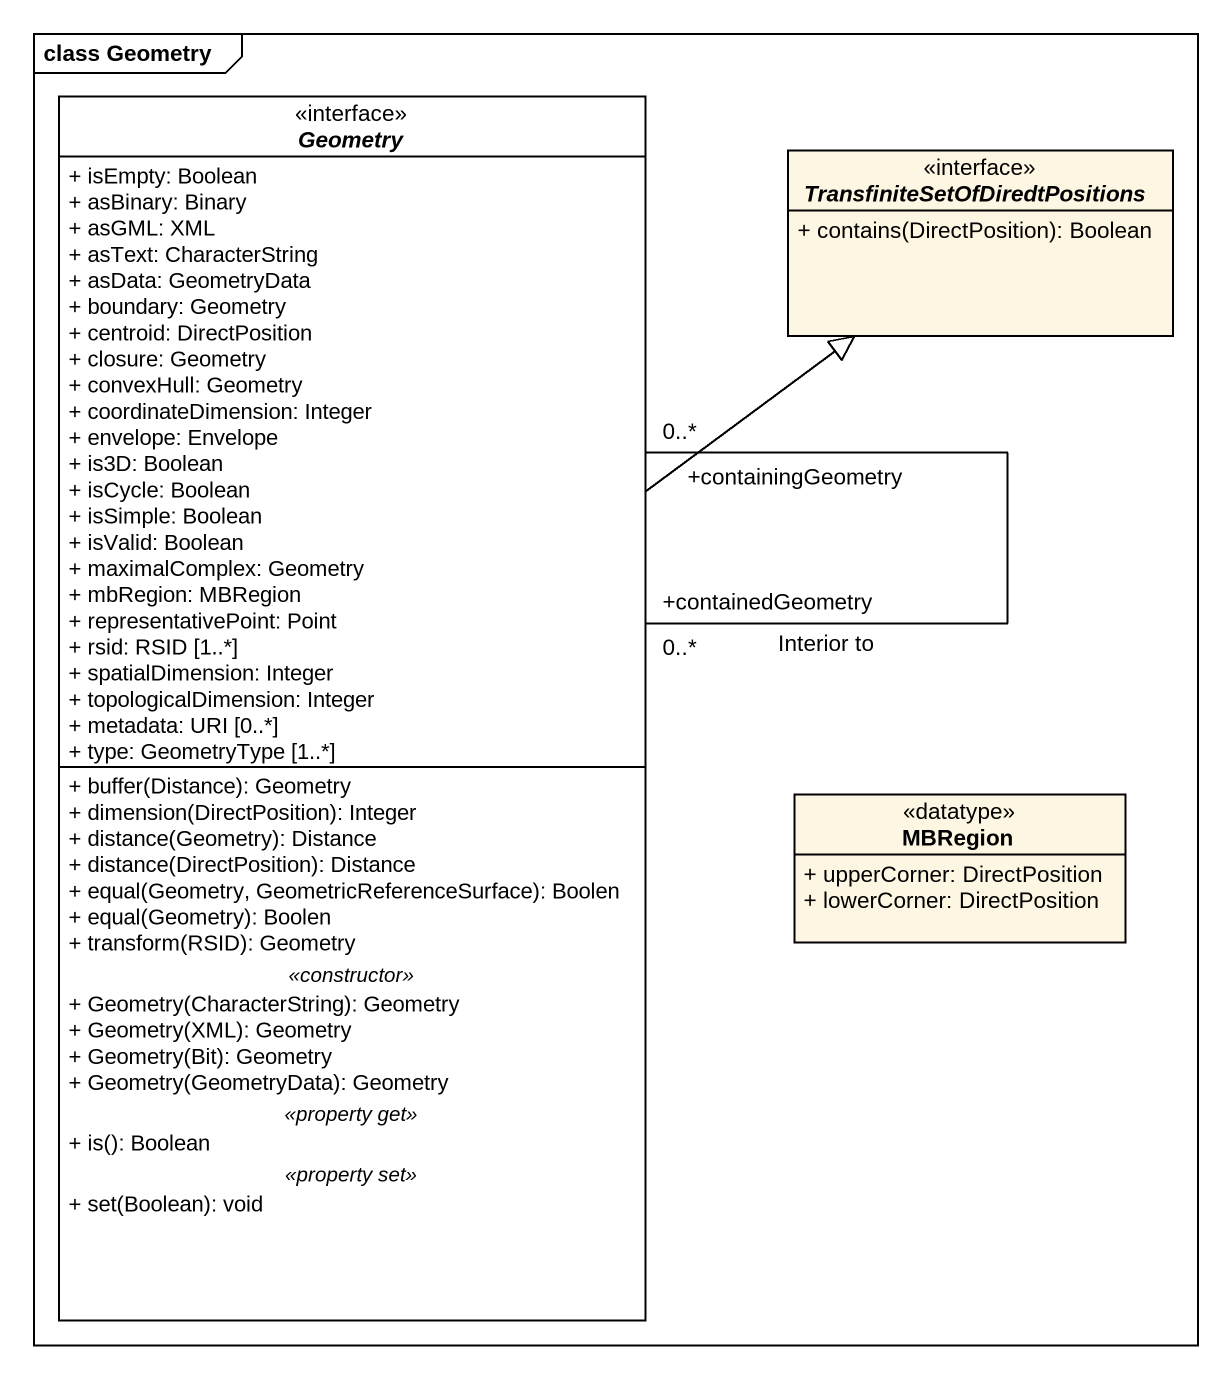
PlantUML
@startuml
mainframe class Geometry
hide circle
hide empty members
skinparam classAttributeIconSize 0
interface Geometry #FFFFFF {
  + isEmpty: Boolean
  + asBinary: Binary
  + asGML: XML
  + asText: CharacterString
  + asData: GeometryData
  + boundary: Geometry
  + centroid: DirectPosition
  + closure: Geometry
  + convexHull: Geometry
  + coordinateDimension: Integer
  + envelope: Envelope
  + is3D: Boolean
  + isCycle: Boolean
  + isSimple: Boolean
  + isValid: Boolean
  + maximalComplex: Geometry
  + mbRegion: MBRegion
  + representativePoint: Point
  + rsid: RSID [1..*]
  + spatialDimension: Integer
  + topologicalDimension: Integer
  + metadata: URI [0..*]
  + type: GeometryType [1..*]
  --
  + buffer(Distance): Geometry
  + dimension(DirectPosition): Integer
  + distance(Geometry): Distance
  + distance(DirectPosition): Distance
  + equal(Geometry, GeometricReferenceSurface): Boolen
  + equal(Geometry): Boolen
  + transform(RSID): Geometry
  .. <<constructor>> ..
  + Geometry(CharacterString): Geometry
  + Geometry(XML): Geometry
  + Geometry(Bit): Geometry
  + Geometry(GeometryData): Geometry
  .. <<property get>> ..
  + is(): Boolean
  .. <<property set>> ..
  + set(Boolean): void
}
interface "TransfiniteSetOfDiredtPositions" as TransfiniteSetOfDiredtPositi {
  + contains(DirectPosition): Boolean
}
class MBRegion <<datatype>> {
  + upperCorner: DirectPosition
  + lowerCorner: DirectPosition
}
Geometry "+containedGeometry\n0..*" -- "+containingGeometry\n0..*" Geometry : Interior to
Geometry -up-|> TransfiniteSetOfDiredtPositi
@enduml
